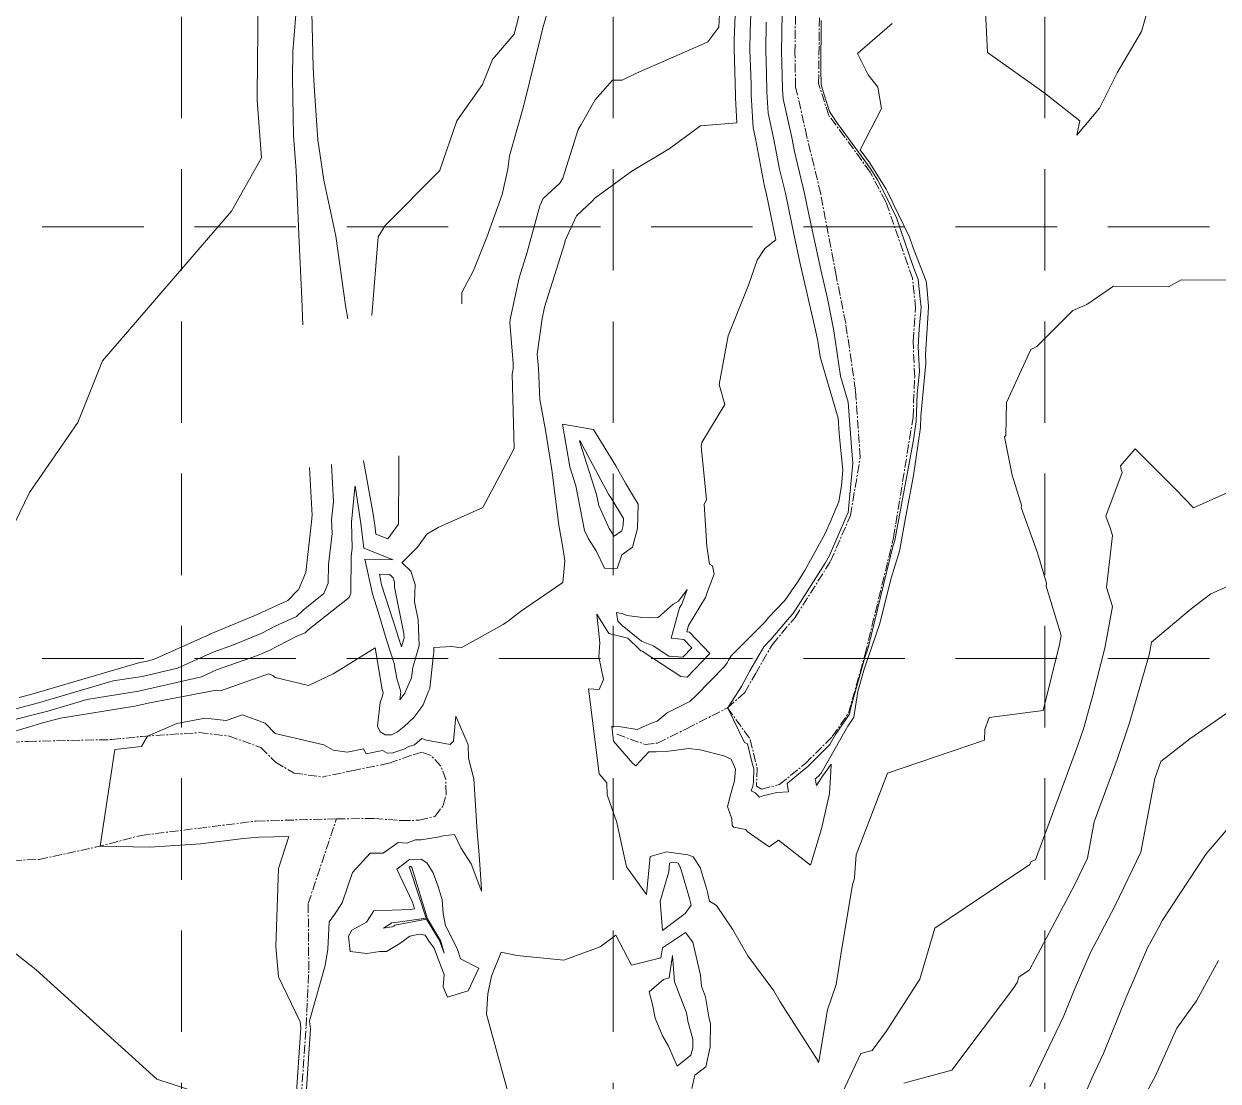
# Model space of a CAD drawing. Extents: x 33353 to 37237, y 80141 to 82571.
# Drawn here: x 36363.5 to 36531.2, y 80691.1 to 80839.5 of the extents above; entities that cross this region are included whole.
import ezdxf

# ---------------------------------------------------------------- set-up
doc = ezdxf.new("R2010")
doc.units = 0
doc.header["$MEASUREMENT"] = 0
doc.linetypes.add('CENTER', pattern=[2, 1.25, -0.25, 0.25, -0.25])
doc.linetypes.add('HIDDEN', pattern=[0.375, 0.25, -0.125])
doc.layers.add('GRID', color=254, linetype='HIDDEN')
for name, color, linetype, lineweight in [('TOPOSHD-34', 7, 'Continuous', 0), ('TOPOSHD-5', 7, 'Continuous', 0), ('TOPOSHD-6', 7, 'Continuous', 0)]:
    doc.layers.add(name, color=color, linetype=linetype, lineweight=lineweight)

msp = doc.modelspace()

# ---------------------------------------------------------------- linework, layer by layer
at = {"layer": 'GRID', "linetype": 'HIDDEN', "lineweight": 15, "ltscale": 57}
for p, q in [((36385.61, 82507.72), (36385.61, 80386.52)), ((36446.21, 82507.72), (36446.21, 80386.52)), ((36506.81, 82507.72), (36506.81, 80386.52)), ((33416.3, 80810.97), (37173.39, 80810.97)), ((33416.3, 80750.38), (37173.39, 80750.38))]:
    msp.add_line(p, q, dxfattribs=at)
at = {"layer": 'TOPOSHD-34', "color": 5, "linetype": 'CENTER', "lineweight": 0}
for p, q in [((36475.06, 80831.1), (36475.21, 80844.06)), ((36471.73, 80835.39), (36471.84, 80842.04)), ((36471.83, 80830.66), (36471.73, 80835.39)), ((36473.43, 80823.6), (36471.83, 80830.66)), ((36476.48, 80826.61), (36475.06, 80831.1)), ((36478.7, 80823.64), (36476.48, 80826.61)), ((36475.35, 80815.63), (36473.43, 80823.6)), ((36482.28, 80818.68), (36478.7, 80823.64)), ((36484.49, 80814.52), (36482.28, 80818.68)), ((36477.52, 80804.17), (36475.35, 80815.63)), ((36488.24, 80803.77), (36484.49, 80814.52)), ((36488.68, 80799.56), (36488.24, 80803.77)), ((36488.32, 80794.96), (36488.68, 80799.56)), ((36488.55, 80789.89), (36488.32, 80794.96)), ((36488.32, 80784.23), (36488.55, 80789.89)), ((36485.58, 80767.34), (36488.32, 80784.23)), ((36476.74, 80764.04), (36479.54, 80770.47)), ((36481.59, 80750.98), (36485.58, 80767.34)), ((36471.76, 80756.17), (36476.74, 80764.04)), ((36468.57, 80752.38), (36471.76, 80756.17)), ((36466.18, 80748.25), (36468.57, 80752.38)), ((36479.24, 80742.7), (36481.59, 80750.98)), ((36464.71, 80745.63), (36466.18, 80748.25)), ((36462.27, 80743.47), (36464.71, 80745.63)), ((36456.52, 80740.54), (36462.27, 80743.47)), ((36462.27, 80743.47), (36465.46, 80739.04)), ((36476.98, 80739.43), (36479.24, 80742.7)), ((36380, 80739.45), (36388.16, 80739.99)), ((36388.16, 80739.99), (36392.3, 80739.5)), ((36446.71, 80739.75), (36450.72, 80738.34)), ((36452.43, 80738.53), (36456.52, 80740.54)), ((36392.3, 80739.5), (36396.76, 80737.9)), ((36450.72, 80738.34), (36452.43, 80738.53)), ((36465.46, 80739.04), (36466.42, 80735.02)), ((36473.2, 80735.64), (36476.98, 80739.43)), ((36396.76, 80737.9), (36398.79, 80735.84)), ((36417.81, 80736.78), (36414.71, 80735.68)), ((36419.33, 80737.23), (36417.81, 80736.78)), ((36420.64, 80736.76), (36419.33, 80737.23)), ((36422.01, 80735.3), (36420.64, 80736.76)), ((36398.79, 80735.84), (36401.41, 80734.31)), ((36409.97, 80734.72), (36405.36, 80733.76)), ((36414.71, 80735.68), (36409.97, 80734.72)), ((36422.72, 80733.39), (36422.01, 80735.3)), ((36466.42, 80735.02), (36466.34, 80732.46)), ((36469.57, 80732.7), (36473.2, 80735.64)), ((36401.41, 80734.31), (36405.36, 80733.76)), ((36422.78, 80731.35), (36422.72, 80733.39)), ((36422.37, 80729.77), (36422.78, 80731.35)), ((36466.34, 80732.46), (36467.06, 80732.06)), ((36467.06, 80732.06), (36469.57, 80732.7)), ((36421.24, 80728.27), (36422.37, 80729.77)), ((36396.11, 80727.57), (36407.36, 80727.89)), ((36403.4, 80716.01), (36407.36, 80727.89)), ((36407.36, 80727.89), (36412.69, 80727.93)), ((36412.69, 80727.93), (36416.5, 80727.64)), ((36419, 80727.69), (36421.24, 80728.27)), ((36379.97, 80725.57), (36396.11, 80727.57)), ((36416.5, 80727.64), (36419, 80727.69)), ((36373.51, 80723.9), (36379.97, 80725.57)), ((36365.61, 80722.17), (36373.51, 80723.9)), ((36361.92, 80722.06), (36365.61, 80722.17)), ((36403.48, 80706.67), (36403.4, 80716.01)), ((36403.1, 80698.77), (36403.48, 80706.67)), ((36402.44, 80688.91), (36403.1, 80698.77))]:
    msp.add_line(p, q, dxfattribs=at)
at = {"layer": 'TOPOSHD-34', "color": 43, "linetype": 'CENTER', "lineweight": 0}
for p, q in [((36478.86, 80797.45), (36477.52, 80804.17)), ((36480.25, 80788.03), (36478.86, 80797.45)), ((36480.91, 80778.68), (36480.25, 80788.03)), ((36479.54, 80770.47), (36480.91, 80778.68)), ((36353.6, 80738.3), (36364.07, 80738.76)), ((36364.07, 80738.76), (36375.85, 80739.01)), ((36375.85, 80739.01), (36380, 80739.45))]:
    msp.add_line(p, q, dxfattribs=at)
at = {"layer": 'TOPOSHD-5', "color": 43, "linetype": 'Continuous', "lineweight": 0}
for p, q in [((36436.88, 80840.84), (36436.35, 80838.94)), ((36436.35, 80838.94), (36436.09, 80837.95)), ((36436.09, 80837.95), (36433.61, 80827.89)), ((36433.61, 80827.89), (36431.64, 80820.96)), ((36431.64, 80820.96), (36431.43, 80819.07)), ((36431.43, 80819.07), (36430.65, 80815.53)), ((36430.65, 80815.53), (36428.49, 80809.56)), ((36428.49, 80809.56), (36426.62, 80804.84)), ((36426.62, 80804.84), (36424.98, 80801.78)), ((36424.98, 80801.78), (36424.97, 80800.24)), ((36424.97, 80800.24), (36424.96, 80800.2)), ((36411.2, 80777.92), (36411.15, 80778.2)), ((36416.11, 80778.86), (36416.13, 80777)), ((36406.67, 80777.61), (36406.94, 80772.39)), ((36412.46, 80770.94), (36411.2, 80777.92)), ((36416.13, 80777), (36416.08, 80769.25)), ((36406.94, 80772.39), (36406.69, 80769.86)), ((36406.69, 80769.86), (36406.74, 80767.95)), ((36412.73, 80769.12), (36412.46, 80770.94)), ((36412.89, 80767.84), (36412.73, 80769.12)), ((36416.08, 80769.25), (36414.59, 80767.17)), ((36406.74, 80767.95), (36406.23, 80763.59)), ((36414.59, 80767.17), (36412.89, 80767.84)), ((36406.23, 80763.59), (36406.22, 80760.97)), ((36406.22, 80760.97), (36405.59, 80759.51)), ((36405.59, 80759.51), (36402.67, 80757.2)), ((36402.67, 80757.2), (36401.76, 80756.28)), ((36398.77, 80754.93), (36396.87, 80753.96)), ((36401.76, 80756.28), (36398.77, 80754.93)), ((36396.87, 80753.96), (36392.92, 80752.3)), ((36392.92, 80752.3), (36390.04, 80751.28)), ((36390.04, 80751.28), (36385.05, 80749.04)), ((36385.05, 80749.04), (36380.1, 80747.89)), ((36376.03, 80747.25), (36365.55, 80744.17)), ((36380.1, 80747.89), (36376.03, 80747.25)), ((36365.55, 80744.17), (36361.84, 80743.21)), ((36527.18, 80739.1), (36532.37, 80742.71)), ((36523.11, 80735.93), (36527.18, 80739.1)), ((36522.57, 80734.33), (36523.11, 80735.93)), ((36520.31, 80723.23), (36522.27, 80733.54)), ((36522.27, 80733.54), (36522.57, 80734.33)), ((36516.71, 80715.74), (36520.31, 80723.23)), ((36513.18, 80709.03), (36516.71, 80715.74)), ((36510.96, 80703.85), (36513.18, 80709.03)), ((36509.5, 80700.22), (36510.96, 80703.85)), ((36504.73, 80690.26), (36509.5, 80700.22))]:
    msp.add_line(p, q, dxfattribs=at)
at = {"layer": 'TOPOSHD-5', "color": 5, "linetype": 'Continuous', "lineweight": 0}
for p, q in [((36469.96, 80840.98), (36469.87, 80835.53)), ((36475.35, 80833.06), (36475.43, 80839.95)), ((36469.87, 80835.53), (36469.91, 80834.11)), ((36469.91, 80834.11), (36469.99, 80830.32)), ((36475.4, 80830.99), (36475.35, 80833.06)), ((36469.99, 80830.32), (36470.07, 80828.96)), ((36475.84, 80829.54), (36475.4, 80830.99)), ((36470.07, 80828.96), (36471.3, 80823.55)), ((36476.58, 80827.2), (36475.84, 80829.54)), ((36477.72, 80825.48), (36476.58, 80827.2)), ((36478.89, 80823.91), (36477.72, 80825.48)), ((36471.3, 80823.55), (36471.67, 80821.56)), ((36480.29, 80821.99), (36478.89, 80823.91)), ((36482.29, 80819.23), (36480.29, 80821.99)), ((36471.67, 80821.56), (36473.09, 80815.67)), ((36483.31, 80817.58), (36482.29, 80819.23)), ((36484.61, 80815.14), (36483.31, 80817.58)), ((36473.09, 80815.67), (36473.66, 80812.97)), ((36486.01, 80812.26), (36484.61, 80815.14)), ((36473.66, 80812.97), (36475.38, 80804.95)), ((36488.28, 80805.57), (36486.01, 80812.26)), ((36489.05, 80803.6), (36488.28, 80805.57)), ((36475.38, 80804.95), (36476.31, 80800.93)), ((36489.33, 80800.87), (36489.05, 80803.6)), ((36476.31, 80800.93), (36477.21, 80796.39)), ((36489.44, 80799.66), (36489.33, 80800.87)), ((36489.2, 80796.62), (36489.44, 80799.66)), ((36489.06, 80794.14), (36489.2, 80796.62)), ((36477.21, 80796.39), (36478.15, 80790.02)), ((36489.21, 80790.7), (36489.06, 80794.14)), ((36478.15, 80790.02), (36479.21, 80786.39)), ((36488.92, 80787.57), (36489.21, 80790.7)), ((36488.76, 80783.64), (36488.92, 80787.57)), ((36479.21, 80786.39), (36479.66, 80780.08)), ((36488.35, 80780.79), (36488.76, 80783.64)), ((36479.66, 80780.08), (36479.88, 80777.88)), ((36485.95, 80767.98), (36488.35, 80780.79)), ((36479.88, 80777.88), (36479.28, 80771.36)), ((36478.94, 80770.27), (36476.58, 80764.87)), ((36479.2, 80770.87), (36478.94, 80770.27)), ((36479.28, 80771.36), (36479.2, 80770.87)), ((36485.49, 80766.11), (36485.75, 80766.94)), ((36485.75, 80766.94), (36485.95, 80767.98)), ((36476.58, 80764.87), (36475.98, 80763.76)), ((36482.03, 80751.9), (36485.49, 80766.11)), ((36475.98, 80763.76), (36471.83, 80757.22)), ((36414.75, 80762.18), (36413.39, 80762.22)), ((36413.39, 80762.22), (36413.71, 80760.74)), ((36414.99, 80762.03), (36414.75, 80762.18)), ((36415.34, 80761.7), (36414.99, 80762.03)), ((36415.53, 80761.12), (36415.34, 80761.7)), ((36413.71, 80760.74), (36415.84, 80754.09)), ((36415.5, 80760.39), (36415.53, 80761.12)), ((36416.83, 80753.92), (36415.5, 80760.39)), ((36471.45, 80756.68), (36470.97, 80756.16)), ((36471.83, 80757.22), (36471.45, 80756.68)), ((36470.97, 80756.16), (36468.36, 80753.04)), ((36415.84, 80754.09), (36416.03, 80753.42)), ((36416.03, 80753.42), (36416.5, 80752.04)), ((36416.5, 80752.04), (36416.85, 80753.28)), ((36416.85, 80753.28), (36416.83, 80753.92)), ((36468.36, 80753.04), (36467.37, 80752.04)), ((36467.37, 80752.04), (36465.4, 80748.65)), ((36481.56, 80750.53), (36482.03, 80751.9)), ((36479.52, 80743.35), (36481.56, 80750.53)), ((36465.4, 80748.65), (36464.22, 80746.45)), ((36464.22, 80746.45), (36462.34, 80743.54)), ((36462.34, 80743.54), (36462.36, 80743.34)), ((36462.36, 80743.34), (36464.65, 80738.61)), ((36479.4, 80742.59), (36479.52, 80743.35)), ((36477.44, 80739.74), (36479.4, 80742.59)), ((36476.65, 80738.34), (36477.44, 80739.74)), ((36464.65, 80738.61), (36465.08, 80738.42)), ((36465.08, 80738.42), (36465.77, 80735.51)), ((36473.59, 80735.26), (36476.65, 80738.34)), ((36465.77, 80735.51), (36465.97, 80734.95)), ((36465.97, 80734.95), (36465.9, 80733.05)), ((36470.63, 80732.87), (36473.59, 80735.26)), ((36465.9, 80733.05), (36465.82, 80732.48)), ((36465.82, 80732.48), (36465.6, 80731.83)), ((36465.6, 80731.83), (36466.15, 80731.53)), ((36466.15, 80731.53), (36466.75, 80730.93)), ((36467.25, 80731.1), (36469.18, 80731.59)), ((36469.18, 80731.59), (36470.83, 80731.7)), ((36470.83, 80731.7), (36470.63, 80732.87)), ((36466.75, 80730.93), (36467.25, 80731.1))]:
    msp.add_line(p, q, dxfattribs=at)
at = {"layer": 'TOPOSHD-6', "color": 5, "linetype": 'Continuous', "lineweight": 0}
for p, q in [((36498.76, 80835.45), (36498.1, 80848.95)), ((36465.58, 80841.91), (36465.46, 80838.44)), ((36521.43, 80841.99), (36520.39, 80838.42)), ((36461.07, 80839.04), (36461.17, 80841.81)), ((36463.21, 80837.17), (36463.37, 80841.86)), ((36459.49, 80836.97), (36461.07, 80839.04)), ((36467.64, 80835.69), (36467.71, 80839.71)), ((36485.38, 80839.52), (36480.53, 80835.31)), ((36458.49, 80836.47), (36459.49, 80836.97)), ((36463.19, 80836.01), (36463.21, 80837.17)), ((36465.46, 80838.44), (36465.42, 80835.85)), ((36520.39, 80838.42), (36516.96, 80832.61)), ((36449.48, 80832.55), (36458.49, 80836.47)), ((36463.39, 80829.52), (36463.19, 80836.01)), ((36465.42, 80835.85), (36465.57, 80831.05)), ((36467.74, 80832.58), (36467.64, 80835.69)), ((36480.53, 80835.31), (36482.02, 80832.34)), ((36506.68, 80829.83), (36498.76, 80835.45)), ((36447.48, 80831.6), (36449.48, 80832.55)), ((36467.8, 80829.92), (36467.74, 80832.58)), ((36482.02, 80832.34), (36483.38, 80830.61)), ((36516.96, 80832.61), (36514.49, 80827.67)), ((36443.69, 80828.84), (36446.13, 80831.59)), ((36446.13, 80831.59), (36447.48, 80831.6)), ((36465.57, 80831.05), (36465.6, 80829.51)), ((36483.38, 80830.61), (36483.89, 80827.59)), ((36441.71, 80825.37), (36443.69, 80828.84)), ((36463.4, 80829.11), (36463.39, 80829.52)), ((36463.6, 80825.6), (36463.4, 80829.11)), ((36465.6, 80829.51), (36465.86, 80824.89)), ((36467.97, 80826.93), (36467.8, 80829.92)), ((36511.73, 80825.87), (36506.68, 80829.83)), ((36468.75, 80823.48), (36467.97, 80826.93)), ((36483.89, 80827.59), (36480.89, 80821.81)), ((36514.49, 80827.67), (36511.31, 80823.86)), ((36441.31, 80824.63), (36441.71, 80825.37)), ((36454.1, 80821.95), (36458.5, 80825.17)), ((36458.5, 80825.17), (36463.6, 80825.6)), ((36511.31, 80823.86), (36511.73, 80825.87)), ((36439.16, 80817.83), (36441.31, 80824.63)), ((36465.86, 80824.89), (36466.2, 80823.41)), ((36469.57, 80819.1), (36468.75, 80823.48)), ((36448.85, 80818.8), (36454.1, 80821.95)), ((36466.2, 80823.41), (36467.47, 80816.65)), ((36480.89, 80821.81), (36482.2, 80820.02)), ((36443.64, 80815.01), (36448.85, 80818.8)), ((36470.39, 80815.72), (36469.57, 80819.1)), ((36482.2, 80820.02), (36482.3, 80819.88)), ((36482.3, 80819.88), (36484.55, 80816.26)), ((36436.41, 80814.99), (36438.75, 80817.13)), ((36438.75, 80817.13), (36439.16, 80817.83)), ((36467.47, 80816.65), (36467.69, 80815.76)), ((36467.69, 80815.76), (36469.06, 80809.18)), ((36471.63, 80809.78), (36470.39, 80815.72)), ((36484.55, 80816.26), (36484.75, 80815.88)), ((36484.75, 80815.88), (36487.82, 80809.55)), ((36434.14, 80807.44), (36435.92, 80813.93)), ((36435.92, 80813.93), (36436.41, 80814.99)), ((36441.08, 80812.52), (36443.32, 80814.63)), ((36443.32, 80814.63), (36443.64, 80815.01)), ((36439.49, 80809.08), (36441.08, 80812.52)), ((36436.59, 80799.72), (36439.36, 80808.6)), ((36439.36, 80808.6), (36439.49, 80809.08)), ((36469.06, 80809.18), (36467.53, 80807.94)), ((36472.44, 80806.02), (36471.63, 80809.78)), ((36487.82, 80809.55), (36488.33, 80808.04)), ((36433.01, 80803.82), (36434.14, 80807.44)), ((36467.53, 80807.94), (36466.45, 80806.32)), ((36488.33, 80808.04), (36490.17, 80803.36)), ((36466.45, 80806.32), (36465.21, 80802.79)), ((36474.64, 80796.48), (36472.44, 80806.02)), ((36431.82, 80798.21), (36433.01, 80803.82)), ((36490.17, 80803.36), (36490.24, 80802.67)), ((36524.2, 80802.59), (36525.98, 80803.55)), ((36525.98, 80803.55), (36537.28, 80803.46)), ((36465.21, 80802.79), (36462.38, 80795.69)), ((36490.24, 80802.67), (36490.49, 80799.8)), ((36512.72, 80800.07), (36516.46, 80802.64)), ((36516.46, 80802.64), (36524.2, 80802.59)), ((36510.76, 80799.23), (36512.72, 80800.07)), ((36436.26, 80798.14), (36436.59, 80799.72)), ((36490.42, 80798.92), (36490.07, 80793.02)), ((36490.49, 80799.8), (36490.42, 80798.92)), ((36505.71, 80794.17), (36510.76, 80799.23)), ((36431.73, 80797.56), (36431.82, 80798.21)), ((36432.19, 80791.85), (36431.73, 80797.56)), ((36435.56, 80793.13), (36436.26, 80798.14)), ((36462.38, 80795.69), (36461.12, 80788.88)), ((36474.95, 80794.93), (36474.64, 80796.48)), ((36475.27, 80792.76), (36474.95, 80794.93)), ((36501.43, 80786.31), (36504.86, 80793.77)), ((36504.86, 80793.77), (36505.71, 80794.17)), ((36432.18, 80791.01), (36432.19, 80791.85)), ((36435.73, 80791.08), (36435.56, 80793.13)), ((36477.79, 80784.12), (36475.27, 80792.76)), ((36490.13, 80791.83), (36489.43, 80784.39)), ((36490.07, 80793.02), (36490.13, 80791.83)), ((36432.03, 80790.3), (36432.18, 80791.01)), ((36432.33, 80779.85), (36432.03, 80790.3)), ((36435.91, 80786.75), (36435.73, 80791.08)), ((36461.12, 80788.88), (36461.9, 80786.04)), ((36436.71, 80782.43), (36435.91, 80786.75)), ((36461.9, 80786.04), (36458.65, 80780.71)), ((36501.33, 80781.7), (36501.43, 80786.31)), ((36443.46, 80782.53), (36439.1, 80783.31)), ((36439.1, 80783.31), (36440.12, 80777.31)), ((36477.94, 80781.99), (36477.79, 80784.12)), ((36489.43, 80784.39), (36489.36, 80782.83)), ((36437.59, 80776.9), (36436.71, 80782.43)), ((36446.61, 80777.44), (36443.46, 80782.53)), ((36478.47, 80776.77), (36477.94, 80781.99)), ((36489.36, 80782.83), (36488.4, 80776.1)), ((36501.16, 80781.5), (36501.33, 80781.7)), ((36427.93, 80771.6), (36432.33, 80779.85)), ((36441.53, 80780.94), (36441.48, 80780.95)), ((36441.48, 80780.95), (36441.49, 80780.88)), ((36441.49, 80780.88), (36443.89, 80773.4)), ((36441.57, 80780.88), (36441.53, 80780.94)), ((36445.56, 80773.48), (36441.57, 80780.88)), ((36458.65, 80780.71), (36458.57, 80780.14)), ((36458.57, 80780.14), (36459.3, 80772.7)), ((36502.23, 80776.13), (36501.16, 80781.5)), ((36519.51, 80779.84), (36517.43, 80777.44)), ((36521.81, 80777.52), (36519.51, 80779.84)), ((36438.6, 80769.1), (36437.59, 80776.9)), ((36440.12, 80777.31), (36440.97, 80774.65)), ((36447.94, 80774.99), (36446.61, 80777.44)), ((36478.28, 80774.7), (36478.47, 80776.77)), ((36517.67, 80776.5), (36515.41, 80770.37)), ((36517.43, 80777.44), (36517.53, 80776.92)), ((36517.53, 80776.92), (36517.67, 80776.5)), ((36525.18, 80774.15), (36521.81, 80777.52)), ((36449.22, 80772.92), (36447.94, 80774.99)), ((36488.4, 80776.1), (36487.33, 80770.37)), ((36503.58, 80771.79), (36502.23, 80776.13)), ((36535.2, 80774.91), (36527.7, 80771.55)), ((36409.47, 80769.52), (36409.94, 80774.33)), ((36409.93, 80774.43), (36409.99, 80774.6)), ((36409.94, 80774.33), (36409.93, 80774.43)), ((36409.99, 80774.6), (36410.02, 80774.43)), ((36410.02, 80774.43), (36410.05, 80774.3)), ((36410.05, 80774.3), (36410.77, 80769.36)), ((36440.97, 80774.65), (36442.19, 80768.38)), ((36443.89, 80773.4), (36444.18, 80771.89)), ((36445.87, 80772.98), (36445.56, 80773.48)), ((36477.9, 80772.38), (36478.28, 80774.7)), ((36527.7, 80771.55), (36525.18, 80774.15)), ((36421.64, 80768.79), (36427.93, 80771.6)), ((36444.18, 80771.89), (36445.67, 80768.65)), ((36447.66, 80770.04), (36445.87, 80772.98)), ((36449.74, 80772.06), (36449.22, 80772.92)), ((36449.63, 80768.62), (36449.74, 80772.06)), ((36459.17, 80772.39), (36458.97, 80772.06)), ((36458.97, 80772.06), (36459.35, 80766.14)), ((36459.3, 80772.7), (36459.17, 80772.39)), ((36476.67, 80769.53), (36477.9, 80772.38)), ((36503.5, 80771.58), (36503.58, 80771.79)), ((36505.77, 80765.22), (36503.5, 80771.58)), ((36447.63, 80769.06), (36447.66, 80770.04)), ((36487.33, 80770.37), (36486.4, 80765.47)), ((36515.41, 80770.37), (36515.99, 80768.76)), ((36409.56, 80765.9), (36409.47, 80769.52)), ((36410.77, 80769.36), (36411.22, 80765.88)), ((36420.06, 80767.85), (36421.64, 80768.79)), ((36439.13, 80765.97), (36438.6, 80769.1)), ((36442.19, 80768.38), (36442.74, 80767.18)), ((36445.67, 80768.65), (36446.37, 80767.55)), ((36446.37, 80767.55), (36447.42, 80768.32)), ((36447.42, 80768.32), (36447.63, 80769.06)), ((36448.91, 80766), (36449.63, 80768.62)), ((36475.98, 80767.95), (36476.67, 80769.53)), ((36515.99, 80768.76), (36516.32, 80767.68)), ((36418.74, 80766.02), (36420.06, 80767.85)), ((36442.74, 80767.18), (36443.81, 80765.51)), ((36473.13, 80762.74), (36475.98, 80767.95)), ((36516.32, 80767.68), (36515.5, 80760.35)), ((36409.42, 80764.73), (36409.56, 80765.9)), ((36411.22, 80765.88), (36415.31, 80764.26)), ((36416.83, 80764.11), (36418.74, 80766.02)), ((36439.42, 80764.09), (36439.13, 80765.97)), ((36443.81, 80765.51), (36444.99, 80763.07)), ((36446.78, 80763.05), (36447.45, 80764.93)), ((36447.45, 80764.93), (36448.91, 80766)), ((36459.35, 80766.14), (36459.72, 80763.65)), ((36486.4, 80765.47), (36485.18, 80761.54)), ((36507.08, 80760.99), (36505.77, 80765.22)), ((36409.4, 80759.57), (36409.42, 80764.73)), ((36415.31, 80764.26), (36411.35, 80764.36)), ((36411.35, 80764.36), (36412.42, 80759.48)), ((36416.56, 80763.81), (36416.83, 80764.11)), ((36416.65, 80763.76), (36416.56, 80763.81)), ((36417.79, 80762.64), (36416.65, 80763.76)), ((36439.15, 80761.06), (36439.42, 80764.09)), ((36459.72, 80763.65), (36460.15, 80763.41)), ((36460.15, 80763.41), (36460.39, 80762.23)), ((36540.98, 80764.32), (36530.12, 80759.45)), ((36418.43, 80760.76), (36417.79, 80762.64)), ((36444.99, 80763.07), (36446.78, 80763.05)), ((36460.39, 80762.23), (36459.46, 80759.78)), ((36472.11, 80761.13), (36473.13, 80762.74)), ((36485.18, 80761.54), (36483.66, 80755.32)), ((36418.32, 80758.33), (36418.43, 80760.76)), ((36433.21, 80757.01), (36439.15, 80761.06)), ((36456.59, 80760.1), (36455.37, 80758.45)), ((36455.84, 80758), (36456.59, 80760.1)), ((36459.46, 80759.78), (36459.18, 80758.98)), ((36470.32, 80758.55), (36472.11, 80761.13)), ((36507.03, 80760.56), (36507.08, 80760.99)), ((36509.13, 80753.61), (36507.03, 80760.56)), ((36515.5, 80760.35), (36516.31, 80757.68)), ((36403.37, 80754.41), (36409.14, 80758.98)), ((36409.14, 80758.98), (36409.4, 80759.57)), ((36412.42, 80759.48), (36413.27, 80756.8)), ((36418.84, 80755.83), (36418.32, 80758.33)), ((36455.37, 80758.45), (36454.63, 80758)), ((36459.18, 80758.98), (36456.79, 80755.04)), ((36468.02, 80756.13), (36470.32, 80758.55)), ((36530.12, 80759.45), (36527.36, 80757.37)), ((36413.27, 80756.8), (36414.37, 80753.02)), ((36431.53, 80755.66), (36433.21, 80757.01)), ((36445.62, 80753.9), (36443.92, 80756.6)), ((36443.92, 80756.6), (36444.36, 80752.58)), ((36447.59, 80756.67), (36446.68, 80756.85)), ((36446.68, 80756.85), (36446.86, 80755.64)), ((36448.12, 80756.43), (36447.59, 80756.67)), ((36450.38, 80756.13), (36448.12, 80756.43)), ((36454.63, 80758), (36452.53, 80756.17)), ((36454.38, 80753.27), (36455.55, 80757.52)), ((36455.55, 80757.52), (36455.84, 80758)), ((36516.31, 80757.68), (36515.23, 80751.85)), ((36527.36, 80757.37), (36521.8, 80752.69)), ((36418.96, 80752.22), (36418.84, 80755.83)), ((36424.87, 80751.89), (36430.75, 80755.18)), ((36430.75, 80755.18), (36431.53, 80755.66)), ((36446.86, 80755.64), (36447.49, 80755.03)), ((36447.49, 80755.03), (36450.19, 80752.83)), ((36451.31, 80756.09), (36450.38, 80756.13)), ((36452.53, 80756.17), (36451.31, 80756.09)), ((36456.79, 80755.04), (36456.54, 80754.13)), ((36462.76, 80750.77), (36467.54, 80755.55)), ((36467.54, 80755.55), (36468.02, 80756.13)), ((36483.66, 80755.32), (36481.46, 80748.88)), ((36397.94, 80751.53), (36401.73, 80753.46)), ((36401.73, 80753.46), (36402.99, 80754.02)), ((36402.99, 80754.02), (36403.37, 80754.41)), ((36414.37, 80753.02), (36415.49, 80749.67)), ((36448.27, 80753.24), (36445.62, 80753.9)), ((36449.87, 80751.7), (36448.27, 80753.24)), ((36456.13, 80753.08), (36454.38, 80753.27)), ((36457.28, 80751.89), (36456.13, 80753.08)), ((36456.54, 80754.13), (36456.92, 80754.09)), ((36456.92, 80754.09), (36459.8, 80751.11)), ((36508.9, 80752.34), (36509.13, 80753.61)), ((36396.26, 80750.82), (36397.94, 80751.53)), ((36408.34, 80749.12), (36412.8, 80751.89)), ((36412.8, 80751.89), (36413.78, 80746.05)), ((36418.07, 80749.14), (36418.96, 80752.22)), ((36421.03, 80751.93), (36423.58, 80752.07)), ((36421.06, 80751.17), (36421.03, 80751.93)), ((36423.58, 80752.07), (36424.87, 80751.89)), ((36444.36, 80752.58), (36444.21, 80750.64)), ((36450.12, 80751.49), (36449.87, 80751.7)), ((36450.28, 80751.42), (36450.12, 80751.49)), ((36450.19, 80752.83), (36451.85, 80752.18)), ((36455.72, 80747.87), (36450.28, 80751.42)), ((36451.85, 80752.18), (36454.04, 80750.74)), ((36456, 80750.57), (36457.28, 80751.89)), ((36506.58, 80743.09), (36508.9, 80752.34)), ((36515.23, 80751.85), (36513.53, 80745.06)), ((36521.56, 80751.36), (36521.45, 80750.93)), ((36521.8, 80752.69), (36521.56, 80751.36)), ((36390.52, 80748.79), (36396.26, 80750.82)), ((36415.49, 80749.67), (36415.84, 80747.61)), ((36420.47, 80746.2), (36421.01, 80751)), ((36421.01, 80751), (36421.06, 80751.17)), ((36444.21, 80750.64), (36444.84, 80747.44)), ((36454.04, 80750.74), (36456, 80750.57)), ((36459.8, 80751.11), (36456.6, 80747.79)), ((36461.87, 80749.26), (36462.22, 80749.79)), ((36462.22, 80749.79), (36462.42, 80750.17)), ((36462.42, 80750.17), (36462.76, 80750.77)), ((36521.45, 80750.93), (36518.73, 80741.36)), ((36388.4, 80747.83), (36390.52, 80748.79)), ((36391.09, 80745.86), (36397.81, 80748.24)), ((36397.81, 80748.24), (36398.45, 80748.01)), ((36398.45, 80748.01), (36398.74, 80747.71)), ((36403.42, 80746.62), (36406.91, 80748.22)), ((36406.91, 80748.22), (36408.34, 80749.12)), ((36417.9, 80747.66), (36418.07, 80749.14)), ((36457.89, 80745.21), (36461.87, 80749.26)), ((36481.46, 80748.88), (36480.57, 80745.77)), ((36379.57, 80745.79), (36388.4, 80747.83)), ((36398.74, 80747.71), (36403.42, 80746.62)), ((36415.84, 80747.61), (36416.4, 80745.73)), ((36417.04, 80745.75), (36417.9, 80747.66)), ((36444.84, 80747.44), (36444.24, 80746.05)), ((36456.6, 80747.79), (36455.72, 80747.87)), ((36366.82, 80743.02), (36372.33, 80744.64)), ((36372.33, 80744.64), (36379.57, 80745.79)), ((36380.95, 80744.13), (36390.49, 80745.93)), ((36390.49, 80745.93), (36391.09, 80745.86)), ((36413.85, 80745.17), (36413.48, 80744.21)), ((36413.78, 80746.05), (36413.9, 80745.62)), ((36413.9, 80745.62), (36413.85, 80745.17)), ((36416.4, 80745.73), (36416.26, 80744.57)), ((36416.26, 80744.57), (36416.96, 80745.55)), ((36416.96, 80745.55), (36417.04, 80745.75)), ((36419.54, 80743.87), (36420.3, 80745.83)), ((36420.3, 80745.83), (36420.47, 80746.2)), ((36444.24, 80746.05), (36442.73, 80746.14)), ((36442.73, 80746.14), (36444.24, 80734.2)), ((36456.96, 80744.38), (36457.89, 80745.21)), ((36480.57, 80745.77), (36480.01, 80742.16)), ((36513.53, 80745.06), (36512.24, 80740.53)), ((36360.89, 80741.5), (36366.82, 80743.02)), ((36368.62, 80742.03), (36379.05, 80743.69)), ((36379.05, 80743.69), (36380.95, 80744.13)), ((36413.48, 80744.21), (36413.13, 80740.9)), ((36418.25, 80742.1), (36419.21, 80743.4)), ((36419.21, 80743.4), (36419.54, 80743.87)), ((36453.81, 80742.78), (36456.96, 80744.38)), ((36499.02, 80742.09), (36506.58, 80743.09)), ((36361.32, 80739.92), (36366.3, 80741.41)), ((36366.3, 80741.41), (36368.09, 80741.87)), ((36368.09, 80741.87), (36368.62, 80742.03)), ((36384.94, 80741.26), (36388.95, 80742.01)), ((36388.95, 80742.01), (36391.89, 80741.67)), ((36391.89, 80741.67), (36394.17, 80742.48)), ((36394.17, 80742.48), (36397.34, 80741.34)), ((36397.34, 80741.34), (36398.77, 80739.88)), ((36416.85, 80740.87), (36418.25, 80742.1)), ((36423.81, 80738.79), (36424.14, 80742.3)), ((36424.14, 80742.3), (36425.86, 80738.29)), ((36449.59, 80740.44), (36451.6, 80741.32)), ((36451.6, 80741.32), (36452.41, 80741.61)), ((36452.41, 80741.61), (36453.81, 80742.78)), ((36480.01, 80742.16), (36479.15, 80740.91)), ((36498.41, 80740.41), (36499.02, 80742.09)), ((36518.73, 80741.36), (36516.99, 80736.21)), ((36380.83, 80739.5), (36384.94, 80741.26)), ((36398.77, 80739.88), (36405.61, 80738.28)), ((36413.13, 80740.9), (36413.51, 80740.08)), ((36413.51, 80740.08), (36414.21, 80739.67)), ((36414.21, 80739.67), (36415.1, 80739.7)), ((36415.1, 80739.7), (36415.93, 80740.1)), ((36415.93, 80740.1), (36416.85, 80740.87)), ((36446.28, 80738.77), (36446.01, 80740.88)), ((36446.01, 80740.88), (36447.3, 80740.81)), ((36447.3, 80740.81), (36449.59, 80740.44)), ((36479.15, 80740.91), (36475.43, 80734.28)), ((36498.34, 80738.93), (36498.41, 80740.41)), ((36512.24, 80740.53), (36511.42, 80738.09)), ((36376.27, 80737.64), (36379.99, 80738.03)), ((36379.99, 80738.03), (36380.83, 80739.5)), ((36405.61, 80738.28), (36406.91, 80737.52)), ((36416.81, 80737.69), (36417.55, 80738.05)), ((36417.55, 80738.05), (36418.3, 80738.27)), ((36418.3, 80738.27), (36419.34, 80739.18)), ((36419.34, 80739.18), (36420.01, 80738.94)), ((36420.01, 80738.94), (36423.32, 80738.31)), ((36423.32, 80738.31), (36423.81, 80738.79)), ((36425.86, 80738.29), (36425.92, 80736.42)), ((36448.98, 80735.67), (36446.28, 80738.77)), ((36484.73, 80734.29), (36498.34, 80738.93)), ((36511.42, 80738.09), (36505.51, 80722.13)), ((36374.17, 80724.07), (36376.27, 80737.64)), ((36406.91, 80737.52), (36408.88, 80737.25)), ((36408.88, 80737.25), (36411.17, 80737.72)), ((36411.17, 80737.72), (36411.52, 80737.03)), ((36411.52, 80737.03), (36413.85, 80737.5)), ((36413.85, 80737.5), (36414.48, 80737.12)), ((36414.48, 80737.12), (36415.29, 80737.15)), ((36415.29, 80737.15), (36416.81, 80737.69)), ((36425.92, 80736.42), (36426.66, 80733.51)), ((36451.21, 80737.27), (36449.42, 80735.34)), ((36452.25, 80737.27), (36451.21, 80737.27)), ((36453.68, 80737.36), (36452.25, 80737.27)), ((36456.79, 80737.74), (36453.68, 80737.36)), ((36458.44, 80737.57), (36456.79, 80737.74)), ((36461.75, 80736.72), (36458.44, 80737.57)), ((36462.78, 80736.26), (36461.75, 80736.72)), ((36463.4, 80734.88), (36462.78, 80736.26)), ((36449.42, 80735.34), (36448.98, 80735.67)), ((36463.27, 80733.22), (36463.4, 80734.88)), ((36475.5, 80733.73), (36476.81, 80735.56)), ((36476.81, 80735.56), (36476.77, 80734.54)), ((36516.99, 80736.21), (36513.75, 80727.46)), ((36426.66, 80733.51), (36426.88, 80729.82)), ((36444.24, 80734.2), (36445.32, 80732.96)), ((36445.32, 80732.96), (36445.37, 80731.26)), ((36462.62, 80731.06), (36463.27, 80733.22)), ((36475.01, 80733.85), (36474.59, 80733.51)), ((36474.59, 80733.51), (36474.75, 80732.55)), ((36474.75, 80732.55), (36475.5, 80733.73)), ((36475.43, 80734.28), (36475.01, 80733.85)), ((36476.77, 80734.54), (36476.57, 80731.43)), ((36480.31, 80722.85), (36484.73, 80734.29)), ((36445.37, 80731.26), (36446.72, 80727.35)), ((36476.57, 80731.43), (36475.47, 80726.49)), ((36426.88, 80729.82), (36427.12, 80726.12)), ((36462.27, 80729.6), (36462.62, 80731.06)), ((36462.86, 80727.91), (36462.27, 80729.6)), ((36462.92, 80727.02), (36462.86, 80727.91)), ((36446.72, 80727.35), (36448.08, 80721.16)), ((36463.12, 80726.72), (36462.92, 80727.02)), ((36464.82, 80726.38), (36463.12, 80726.72)), ((36465.01, 80726.1), (36464.82, 80726.38)), ((36475.47, 80726.49), (36473.92, 80721.38)), ((36513.75, 80727.46), (36512.79, 80722.38)), ((36394.31, 80725.12), (36388.28, 80724.37)), ((36396.46, 80725.31), (36394.31, 80725.12)), ((36400.67, 80725.43), (36396.46, 80725.31)), ((36399.23, 80720.93), (36400.67, 80725.43)), ((36416.01, 80724.55), (36413.91, 80723.09)), ((36417.24, 80724.45), (36416.01, 80724.55)), ((36418.48, 80724.93), (36417.24, 80724.45)), ((36419.25, 80724.95), (36418.48, 80724.93)), ((36421.83, 80725.38), (36419.25, 80724.95)), ((36422.37, 80725.51), (36421.83, 80725.38)), ((36423.95, 80725.68), (36422.37, 80725.51)), ((36424.81, 80723.84), (36423.95, 80725.68)), ((36427.12, 80726.12), (36427.39, 80722.83)), ((36468.11, 80723.97), (36465.01, 80726.1)), ((36469.43, 80724.91), (36468.11, 80723.97)), ((36473.92, 80721.38), (36469.43, 80724.91)), ((36381.18, 80723.91), (36374.17, 80724.07)), ((36388.28, 80724.37), (36381.18, 80723.91)), ((36412.1, 80723.08), (36409.63, 80720.36)), ((36413.91, 80723.09), (36412.1, 80723.08)), ((36426.3, 80721.57), (36424.81, 80723.84)), ((36451.43, 80722.62), (36453.71, 80723.26)), ((36453.71, 80723.26), (36456.7, 80722.84)), ((36456.7, 80722.84), (36457.47, 80722.56)), ((36480.11, 80719.67), (36480.31, 80722.85)), ((36415.82, 80720.81), (36417.63, 80722.2)), ((36417.57, 80721.1), (36417.7, 80721.2)), ((36417.63, 80722.2), (36419.27, 80722.22)), ((36417.7, 80721.2), (36417.81, 80721.2)), ((36417.81, 80721.2), (36417.87, 80721.17)), ((36417.87, 80721.17), (36417.93, 80721.07)), ((36419.27, 80722.22), (36420.04, 80721.69)), ((36420.04, 80721.69), (36420.93, 80720.32)), ((36427.62, 80717.97), (36426.3, 80721.57)), ((36427.39, 80722.83), (36427.72, 80718.01)), ((36448.08, 80721.16), (36450.91, 80717.25)), ((36450.91, 80717.25), (36451.43, 80722.62)), ((36454.01, 80720.46), (36454.13, 80721.66)), ((36454.13, 80721.66), (36454.59, 80721.79)), ((36454.59, 80721.79), (36455.2, 80721.71)), ((36455.2, 80721.71), (36455.36, 80721.65)), ((36455.36, 80721.65), (36455.55, 80721.35)), ((36455.55, 80721.35), (36455.74, 80720.72)), ((36457.47, 80722.56), (36458.42, 80721.06)), ((36504.72, 80721.48), (36491.39, 80712.52)), ((36504.89, 80721.92), (36504.72, 80721.48)), ((36505.51, 80722.13), (36504.89, 80721.92)), ((36512.79, 80722.38), (36511.02, 80718.69)), ((36398.84, 80709.99), (36399.23, 80720.93)), ((36409.63, 80720.36), (36408.16, 80716.1)), ((36418.05, 80716.17), (36415.82, 80720.81)), ((36417.73, 80720.78), (36417.57, 80721.1)), ((36419.96, 80713.93), (36417.73, 80720.78)), ((36417.93, 80721.07), (36417.98, 80720.93)), ((36417.98, 80720.93), (36420.11, 80713.97)), ((36420.93, 80720.32), (36421.65, 80718.37)), ((36452.8, 80716.33), (36454.01, 80720.46)), ((36455.74, 80720.72), (36456.95, 80716.69)), ((36458.42, 80721.06), (36459.35, 80717.99)), ((36480.05, 80719.39), (36480.11, 80719.67)), ((36421.65, 80718.37), (36422.22, 80716.52)), ((36427.67, 80717.88), (36427.62, 80717.97)), ((36427.74, 80717.74), (36427.67, 80717.88)), ((36427.72, 80718.01), (36427.73, 80717.87)), ((36427.73, 80717.87), (36427.74, 80717.74)), ((36459.35, 80717.99), (36459.46, 80717.61)), ((36478.16, 80708.82), (36479.84, 80718.68)), ((36479.84, 80718.68), (36480.05, 80719.39)), ((36511.02, 80718.69), (36504.69, 80706.69)), ((36418.34, 80715.26), (36418.05, 80716.17)), ((36422.22, 80716.52), (36422.36, 80714.58)), ((36453.13, 80712.2), (36452.8, 80716.33)), ((36456.95, 80716.69), (36457.16, 80715.78)), ((36459.46, 80717.61), (36459.76, 80716.35)), ((36459.76, 80716.35), (36460.73, 80715.72)), ((36408.16, 80716.1), (36407.09, 80714.45)), ((36411.57, 80713.4), (36412.63, 80714.96)), ((36412.63, 80714.96), (36417.76, 80715.18)), ((36417.76, 80715.18), (36418.34, 80715.26)), ((36422.36, 80714.58), (36422.66, 80712.86)), ((36456.33, 80714.6), (36453.13, 80712.2)), ((36457.16, 80715.78), (36456.33, 80714.6)), ((36460.73, 80715.72), (36462.95, 80712.41)), ((36406.32, 80713.44), (36406.15, 80709.61)), ((36407.09, 80714.45), (36406.32, 80713.44)), ((36409.53, 80712.24), (36411.57, 80713.4)), ((36413.95, 80712.56), (36414.97, 80713.14)), ((36414.97, 80713.14), (36415.08, 80713.3)), ((36415.08, 80713.3), (36415.59, 80713.32)), ((36415.44, 80712.84), (36415.25, 80712.73)), ((36415.58, 80712.95), (36415.44, 80712.84)), ((36419.99, 80713.79), (36415.58, 80712.95)), ((36415.59, 80713.32), (36419.96, 80713.93)), ((36420.02, 80713.79), (36419.99, 80713.79)), ((36421.8, 80710.89), (36420.02, 80713.79)), ((36420.11, 80713.97), (36420.11, 80713.9)), ((36420.11, 80713.9), (36420.13, 80713.84)), ((36420.13, 80713.84), (36421.9, 80710.95)), ((36422.66, 80712.86), (36423.06, 80712.2)), ((36409.06, 80711.4), (36409.53, 80712.24)), ((36409.29, 80709.27), (36409.06, 80711.4)), ((36415.16, 80712.73), (36413.95, 80712.56)), ((36415.25, 80712.73), (36415.16, 80712.73)), ((36417.66, 80711.44), (36416.24, 80710.4)), ((36418.99, 80711.69), (36417.66, 80711.44)), ((36419.83, 80711.55), (36418.99, 80711.69)), ((36420.36, 80710.68), (36419.83, 80711.55)), ((36423.06, 80712.2), (36424.38, 80709.53)), ((36446.59, 80711.55), (36444.41, 80709.94)), ((36448.8, 80707.36), (36446.59, 80711.55)), ((36456.36, 80711.94), (36453.12, 80709.79)), ((36457.42, 80710.58), (36456.36, 80711.94)), ((36462.95, 80712.41), (36465.11, 80708.67)), ((36491.39, 80712.52), (36489.26, 80705.36)), ((36365.18, 80706.67), (36360.74, 80710.2)), ((36399.25, 80705.71), (36398.84, 80709.99)), ((36406.15, 80709.61), (36405.8, 80707.31)), ((36416.24, 80710.4), (36414.38, 80709.28)), ((36421.1, 80709.74), (36420.36, 80710.68)), ((36421.74, 80707.97), (36421.1, 80709.74)), ((36421.82, 80710.86), (36421.8, 80710.89)), ((36421.85, 80710.79), (36421.82, 80710.86)), ((36422.5, 80709.03), (36421.85, 80710.79)), ((36421.9, 80710.95), (36421.95, 80710.85)), ((36421.95, 80710.85), (36422.5, 80709.03)), ((36424.38, 80709.53), (36424.78, 80708.22)), ((36444.41, 80709.94), (36439.29, 80708.04)), ((36453.12, 80709.79), (36452.91, 80708.37)), ((36458.48, 80705.96), (36457.42, 80710.58)), ((36411.61, 80709), (36409.29, 80709.27)), ((36413.44, 80709.25), (36411.61, 80709)), ((36414.38, 80709.28), (36413.44, 80709.25)), ((36422.47, 80706.02), (36421.74, 80707.97)), ((36424.78, 80708.22), (36427.34, 80706.92)), ((36430.47, 80709.16), (36429.12, 80705.78)), ((36432.69, 80708.71), (36430.47, 80709.16)), ((36439.29, 80708.04), (36432.69, 80708.71)), ((36452.91, 80708.37), (36448.8, 80707.36)), ((36454.07, 80705.55), (36454.55, 80708.72)), ((36454.55, 80708.72), (36454.84, 80705.01)), ((36465.11, 80708.67), (36468.78, 80703.75)), ((36477.53, 80704.63), (36478.16, 80708.82)), ((36382.15, 80691.33), (36365.18, 80706.67)), ((36405.8, 80707.31), (36403.58, 80699.55)), ((36427.34, 80706.92), (36425.85, 80703.76)), ((36504.69, 80706.69), (36503.17, 80705.67)), ((36402.25, 80699.38), (36399.25, 80705.71)), ((36399.25, 80705.71), (36399.25, 80705.71)), ((36422.36, 80704.3), (36422.47, 80706.02)), ((36429.12, 80705.78), (36428.6, 80703.33)), ((36451.27, 80703.61), (36453.26, 80705.35)), ((36453.26, 80705.35), (36454.07, 80705.55)), ((36454.84, 80705.01), (36456.5, 80700.64)), ((36458.6, 80704.4), (36458.48, 80705.96)), ((36459.17, 80702.9), (36458.6, 80704.4)), ((36476.31, 80701.06), (36477.53, 80704.63)), ((36489.26, 80705.36), (36484.55, 80698.02)), ((36502.95, 80704.91), (36502.44, 80704.12)), ((36503.17, 80705.67), (36502.95, 80704.91)), ((36422.96, 80702.85), (36422.36, 80704.3)), ((36425.85, 80703.76), (36422.96, 80702.85)), ((36428.6, 80703.33), (36428.43, 80700.45)), ((36451.74, 80701.83), (36451.27, 80703.61)), ((36459.69, 80699.8), (36459.17, 80702.9)), ((36468.78, 80703.75), (36469.68, 80702.21)), ((36502.44, 80704.12), (36493.78, 80692.59)), ((36452.1, 80699.91), (36451.74, 80701.83)), ((36469.68, 80702.21), (36474.98, 80693.86)), ((36475.07, 80693.84), (36476.31, 80701.06)), ((36402.37, 80698.55), (36402.25, 80699.38)), ((36403.58, 80699.55), (36403.72, 80698.41)), ((36428.43, 80700.45), (36431.57, 80689.07)), ((36453.14, 80697.41), (36452.1, 80699.91)), ((36456.5, 80700.64), (36456.73, 80699.3)), ((36459.88, 80699.14), (36459.69, 80699.8)), ((36401.77, 80689.54), (36402.37, 80698.55)), ((36403.72, 80698.41), (36403.11, 80689.28)), ((36456.73, 80699.3), (36457.39, 80696.98)), ((36459.85, 80695.87), (36459.88, 80699.14)), ((36484.55, 80698.02), (36482.56, 80695.37)), ((36453.99, 80695.96), (36453.14, 80697.41)), ((36457.39, 80696.98), (36457.39, 80695.76)), ((36455.19, 80693.19), (36453.99, 80695.96)), ((36457.14, 80694.71), (36455.19, 80693.19)), ((36457.39, 80695.76), (36457.14, 80694.71)), ((36459.21, 80693.08), (36459.85, 80695.87)), ((36481, 80694.94), (36477.66, 80687.89)), ((36482.56, 80695.37), (36481, 80694.94)), ((36457.69, 80691.91), (36459.21, 80693.08)), ((36474.98, 80693.84), (36474.97, 80693.82)), ((36474.97, 80693.82), (36475.05, 80693.69)), ((36474.98, 80693.86), (36474.98, 80693.84)), ((36475.05, 80693.69), (36475.06, 80693.81)), ((36475.06, 80693.81), (36475.07, 80693.84)), ((36389.92, 80688.82), (36382.15, 80691.33)), ((36457.27, 80690.03), (36457.69, 80691.91)), ((36493.78, 80692.59), (36487.01, 80690.76))]:
    msp.add_line(p, q, dxfattribs=at)
at = {"layer": 'TOPOSHD-6', "color": 43, "linetype": 'Continuous', "lineweight": 0}
for p, q in [((36396.23, 80829.48), (36396.37, 80843.65)), ((36401.24, 80835.58), (36402.03, 80845.04)), ((36432.32, 80838.05), (36433.93, 80844.23)), ((36403.87, 80843.02), (36404.1, 80833.38)), ((36429.27, 80834.5), (36432.32, 80838.05)), ((36401.2, 80831.92), (36401.24, 80835.58)), ((36427.85, 80830.98), (36429.27, 80834.5)), ((36401.32, 80823.75), (36401.2, 80831.92)), ((36404.1, 80833.38), (36404.25, 80830.72)), ((36404.25, 80830.72), (36404.77, 80823.19)), ((36424.26, 80825.85), (36427.85, 80830.98)), ((36396.24, 80828.75), (36396.23, 80829.48)), ((36396.86, 80820.69), (36396.24, 80828.75)), ((36421.88, 80818.94), (36424.26, 80825.85)), ((36401.69, 80818.89), (36401.32, 80823.75)), ((36404.77, 80823.19), (36405.58, 80817.56)), ((36392.64, 80813.17), (36396.86, 80820.69)), ((36402.1, 80809.87), (36401.69, 80818.89)), ((36414.22, 80811.16), (36421.85, 80818.85)), ((36421.85, 80818.85), (36421.87, 80818.9)), ((36421.87, 80818.9), (36421.88, 80818.94)), ((36405.58, 80817.56), (36407.29, 80809.69)), ((36374.54, 80792.17), (36392.64, 80813.17)), ((36413.23, 80809.6), (36414.22, 80811.16)), ((36402.52, 80800.9), (36402.1, 80809.87)), ((36407.29, 80809.69), (36408.63, 80799.93)), ((36412.34, 80798.53), (36413.23, 80809.6)), ((36402.65, 80797.25), (36402.52, 80800.9)), ((36408.63, 80799.93), (36408.94, 80798.08)), ((36371.06, 80783.5), (36374.54, 80792.17)), ((36364.25, 80773.71), (36371.06, 80783.5)), ((36403.94, 80770.46), (36403.59, 80777.2)), ((36359.94, 80764.9), (36364.25, 80773.71)), ((36403.05, 80762.45), (36403.92, 80770)), ((36403.92, 80770.2), (36403.94, 80770.46)), ((36403.92, 80770), (36403.92, 80770.2)), ((36402.03, 80760.04), (36403.04, 80762.37)), ((36403.04, 80762.37), (36403.05, 80762.45)), ((36400.54, 80758.53), (36401.96, 80759.99)), ((36401.96, 80759.99), (36402.03, 80760.04)), ((36395.81, 80756.4), (36400.54, 80758.53)), ((36389.59, 80753.79), (36395.81, 80756.4)), ((36395.81, 80756.4), (36395.81, 80756.4)), ((36381.7, 80750.24), (36389.55, 80753.77)), ((36389.55, 80753.77), (36389.59, 80753.79)), ((36364.28, 80745.31), (36379.74, 80749.85)), ((36379.74, 80749.85), (36380.62, 80749.99)), ((36380.62, 80749.99), (36381.7, 80750.24)), ((36362.8, 80744.93), (36364.28, 80745.31)), ((36537.14, 80731.98), (36529.47, 80722.96)), ((36529.47, 80722.96), (36523.33, 80713.65)), ((36523.33, 80713.65), (36522.76, 80712.58)), ((36522.76, 80712.58), (36521.22, 80709.76)), ((36521.22, 80709.76), (36518.21, 80702.7)), ((36531.2, 80708), (36528.1, 80702.35)), ((36518.21, 80702.7), (36515.08, 80694.96)), ((36528.1, 80702.35), (36525.34, 80698.51)), ((36525.34, 80698.51), (36522.35, 80691.79)), ((36515.08, 80694.96), (36513.46, 80691.59)), ((36513.46, 80691.59), (36511.44, 80686.79)), ((36522.35, 80691.79), (36521.17, 80689.64))]:
    msp.add_line(p, q, dxfattribs=at)

doc.saveas('drawing.dxf')
